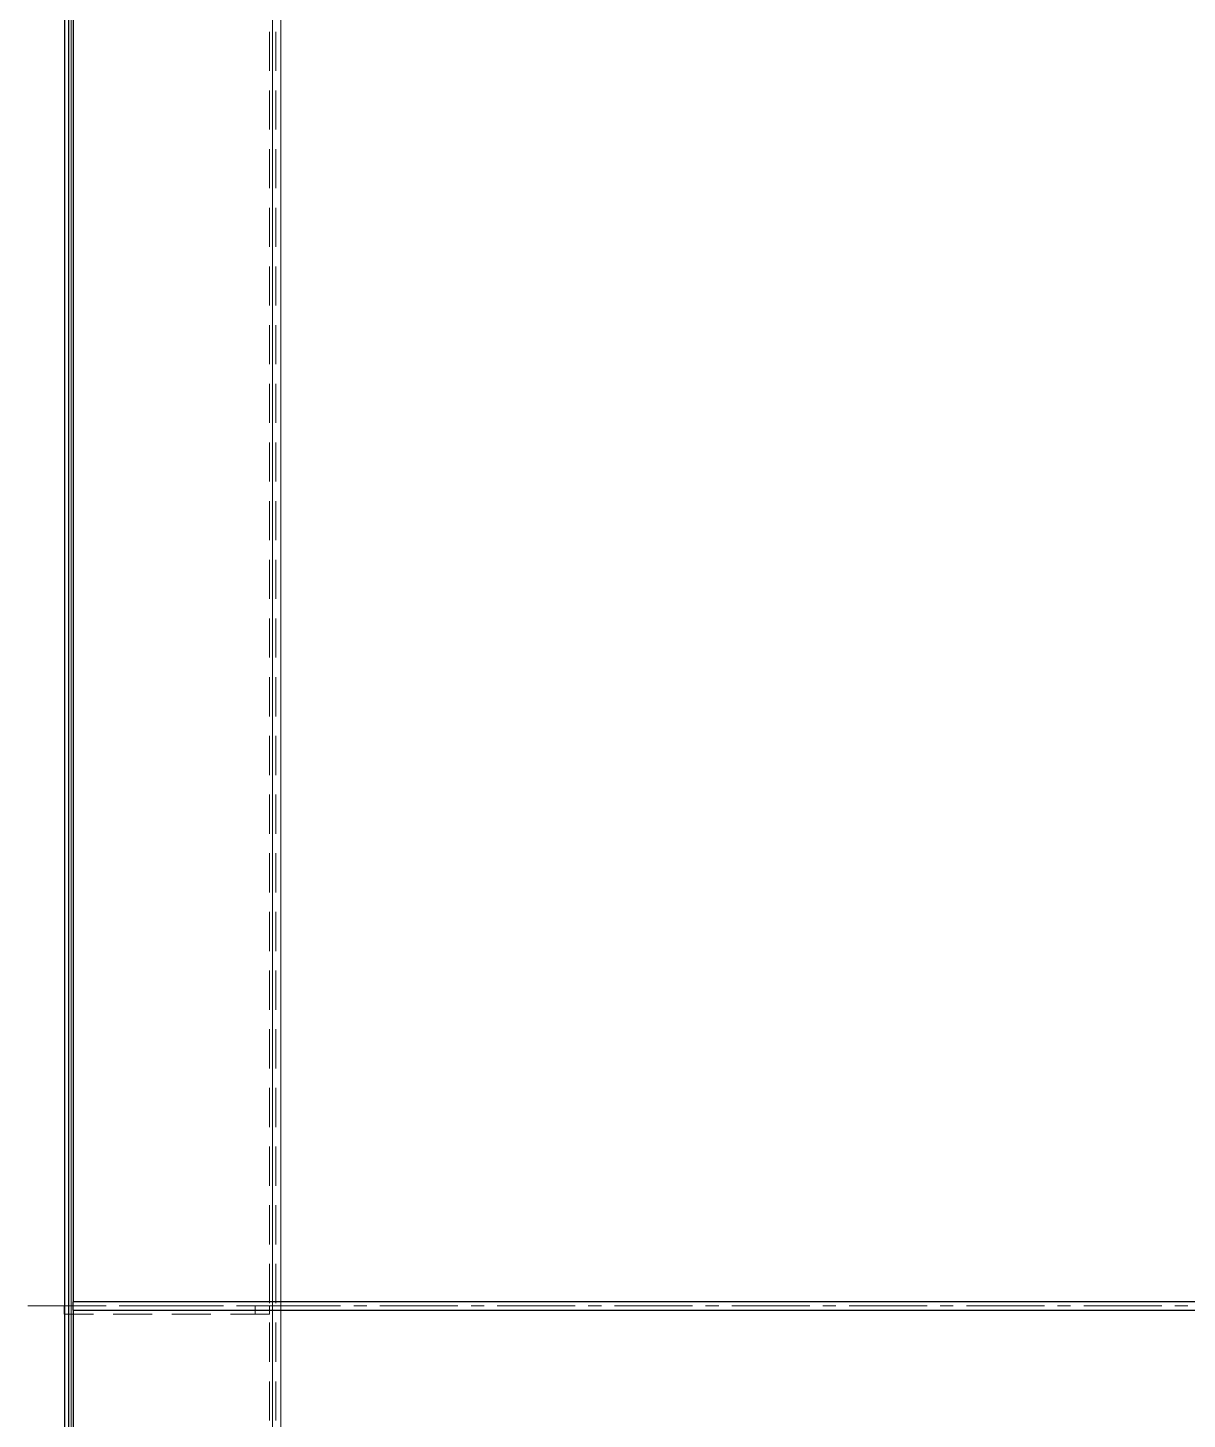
# Model space of a CAD drawing. Header units: millimetres. Extents: x 0 to 51411, y 0 to 16902.
# Drawn here: x 4627.7 to 4910, y 6733.3 to 7072.1 of the extents above; entities that cross this region are included whole.
import ezdxf

# ---------------------------------------------------------------- set-up
doc = ezdxf.new("R2010")
doc.units = ezdxf.units.MM
doc.linetypes.add('CENTER2', pattern=[28.575, 19.05, -3.175, 3.175, -3.175])
doc.linetypes.add('HIDDEN2', pattern=[4.7625, 3.175, -1.5875])
for name, color, linetype, lineweight in [('01_外形線', 7, 'Continuous', 25), ('02_細線', 5, 'Continuous', 13), ('03_かくれ線', 6, 'HIDDEN2', 13), ('04_中心線', 1, 'CENTER2', 9)]:
    doc.layers.add(name, color=color, linetype=linetype, lineweight=lineweight)
doc.layers.add('10_補助線', color=8, linetype='Continuous', lineweight=13, plot=False)

msp = doc.modelspace()

# ---------------------------------------------------------------- linework, layer by layer
at = {"layer": '01_外形線'}
for p, q in [((4637.661, 6264.913), (4637.661, 7260.913)), ((4638.722, 7258.913), (4638.722, 6761.913)), ((4636.597, 7255.913), (4636.597, 6264.913)), ((4638.722, 6759.913), (4638.722, 6262.913))]:
    msp.add_line(p, q, dxfattribs=at)
msp.add_lwpolyline([(4636.597, 6760.913), (4636.534, 6760.913), (4636.534, 6758.913), (4636.597, 6758.913)], dxfattribs=at)
msp.add_lwpolyline([(4638.659, 6759.913), (5539.901, 6759.913), (5539.901, 6761.913), (4638.659, 6761.913)], close=True, dxfattribs=at)
at = {"layer": '02_細線'}
msp.add_line((4689.28, 7359.413), (4689.28, 6162.413), dxfattribs=at)
at = {"layer": '03_かくれ線', "ltscale": 3}
for p, q in [((4637.658, 7358.413), (4637.658, 6161.413)), ((4686.534, 7356.913), (4686.534, 6162.913)), ((4688.034, 7356.913), (4688.034, 6162.913)), ((4638.722, 6761.913), (4638.722, 6759.913)), ((4682.999, 6760.913), (4682.999, 6758.913))]:
    msp.add_line(p, q, dxfattribs=at)
msp.add_lwpolyline([(4686.534, 6760.913), (4686.534, 6758.913), (4636.534, 6758.913), (4636.534, 6760.913)], close=True, dxfattribs=at)
at = {"layer": '04_中心線'}
msp.add_line((4627.661, 6760.913), (5550.899, 6760.913), dxfattribs=at)
at = {"layer": '10_補助線'}
for p, q in [((4638.192, 7359.413), (4638.192, 6162.413)), ((4687.284, 7356.913), (4687.284, 6162.913))]:
    msp.add_line(p, q, dxfattribs=at)

doc.saveas('drawing.dxf')
